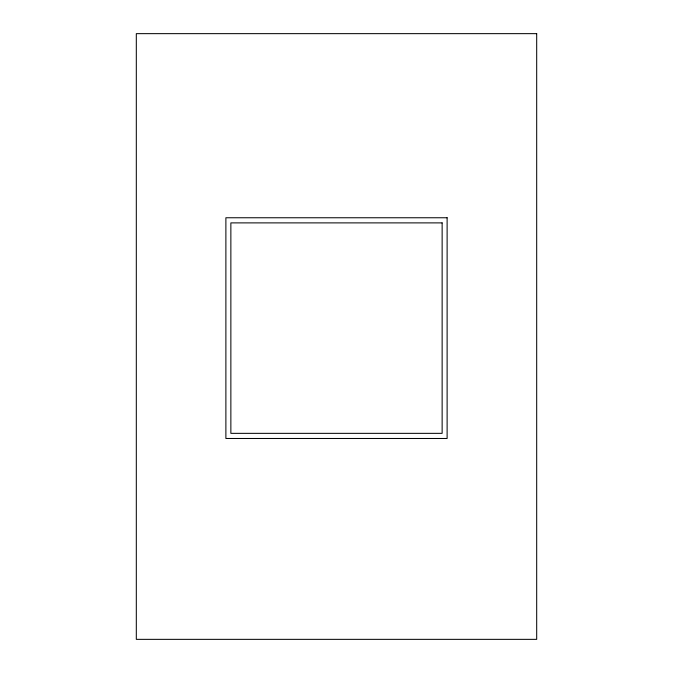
<?xml version="1.0" encoding="UTF-8"?>
<svg xmlns="http://www.w3.org/2000/svg" width="673" height="673" viewBox="0 0 673 673"><rect width="100%" height="100%" fill="white"/><g stroke="black" fill="none" stroke-linecap="round" stroke-linejoin="round"><path stroke-width="1.01" d="M536.692 33.65L136.308 33.65L136.308 639.35L536.692 639.35L536.692 33.65M447.116 217.758L225.884 217.758L225.884 438.476L447.116 438.476L447.116 217.758M442.136 222.889L230.864 222.889L230.864 433.345L442.136 433.345L442.136 222.889"/></g></svg>
